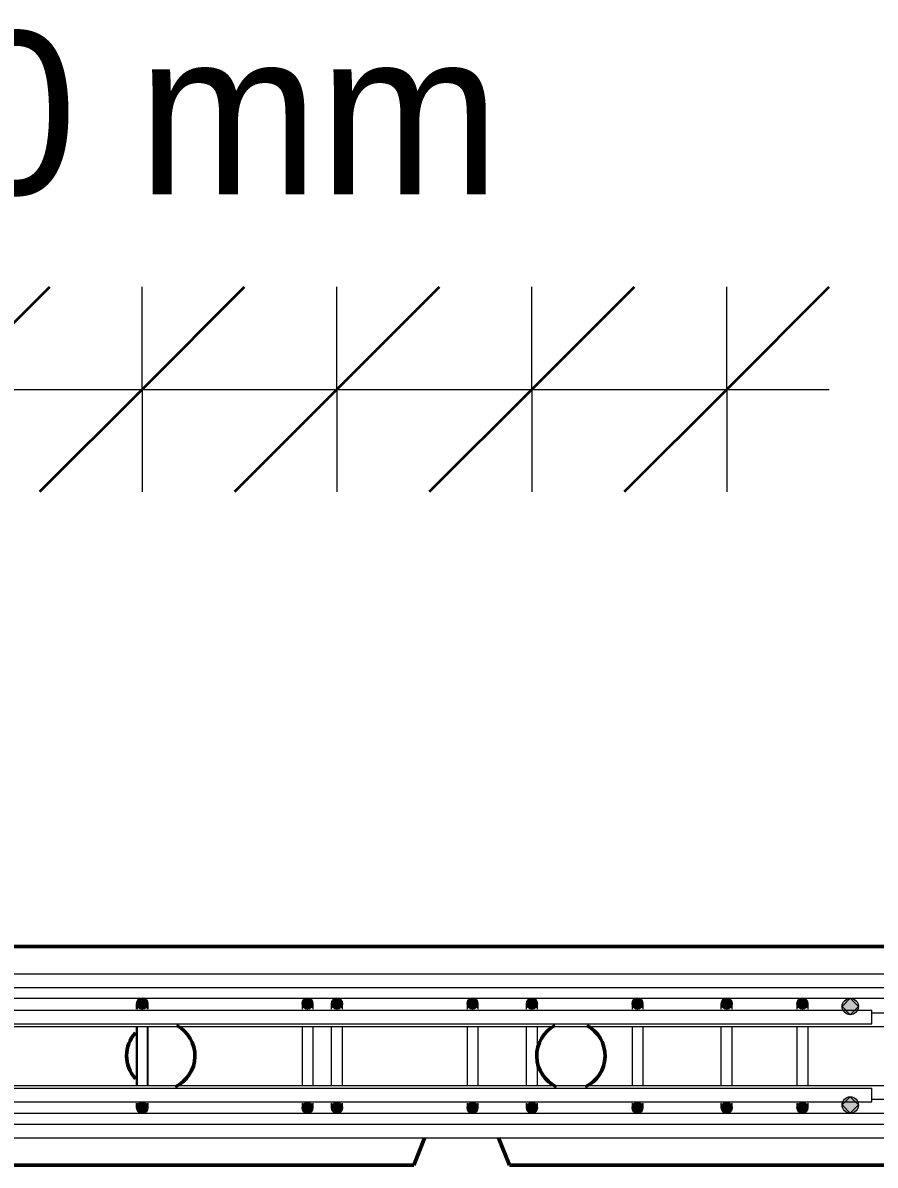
# Model space of a CAD drawing. Header units: millimetres. Extents: x 65464 to 98797, y 2255 to 31386.
# Drawn here: x 84151 to 84774, y 30290 to 31126 of the extents above; entities that cross this region are included whole.
import ezdxf

# ---------------------------------------------------------------- set-up
doc = ezdxf.new("R2010")
doc.units = ezdxf.units.MM
for name, color, linetype, lineweight in [('A-ANNO-DIMS', 211, 'Continuous', 9), ('A-ANNO-DIMS-50', 211, 'Continuous', 9), ('A-WALL', 113, 'Continuous', 25), ('S-RBAR', 171, 'Continuous', 18), ('S-RBAR-IDEN', 171, 'Continuous', 9)]:
    doc.layers.add(name, color=color, linetype=linetype, lineweight=lineweight)
doc.styles.add('Nirmala UI', font='Nirmala.ttf', dxfattribs={"height": 119.0625})
doc.dimstyles.new('Arc_Length_-_2_5mm_Arial_1', dxfattribs={"dimscale": 304.8, "dimtxt": 125.683673, "dimasz": 0.492126, "dimexe": 0.246063, "dimexo": 0.0625, "dimgap": 0.287073, "dimtad": 1, "dimdec": 4, "dimzin": 0, "dimdsep": 46, "dimtxsty": 'Nirmala UI', "dimblk1": 'OBLIQUE', "dimblk2": 'OBLIQUE', "dimsah": 1, "dimcen": 0.09, "dimdle": 0.246063, "dimazin": 0, "dimtfac": 1, "dimtdec": 4, "dimtix": 1, "dimtmove": 0, "dimatfit": 3, "dimfxl": 0.246063, "dimfxlon": 1, "dimtvp": 1, "dimtolj": 1, "dimtzin": 0, "dimarcsym": 2})

# ---------------------------------------------------------------- blocks, each defined once
blk = doc.blocks.new('DIMBLOCK127-Elevation Top2')
at = {"layer": 'A-ANNO-DIMS-50', "lineweight": 35}
for p, q in [((83953.26, 30857.7), (84028.26, 30932.7)), ((84095.8, 30857.7), (84170.8, 30932.7)), ((83953.26, 30857.7), (83878.26, 30782.7)), ((84095.8, 30857.7), (84020.8, 30782.7))]:
    blk.add_line(p, q, dxfattribs=at)
at = {"layer": 'A-ANNO-DIMS-50'}
for p, q in [((83953.26, 30857.7), (83953.26, 30932.7)), ((84095.8, 30857.7), (84095.8, 30932.7)), ((83953.26, 30857.7), (84095.8, 30857.7)), ((83953.26, 30857.7), (83953.26, 30782.7)), ((84095.8, 30857.7), (84095.8, 30782.7))]:
    blk.add_line(p, q, dxfattribs=at)
blk = doc.blocks.new('_Oblique')
at = {"color": 0, "linetype": 'ByBlock', "lineweight": -2}
blk.add_line((-0.5, -0.5), (0.5, 0.5), dxfattribs=at)
blk = doc.blocks.new('DIMBLOCK128-Elevation Top2')
at = {"layer": 'A-ANNO-DIMS-50', "lineweight": 35}
for p, q in [((84095.8, 30857.7), (84170.8, 30932.7)), ((84238.35, 30857.7), (84313.35, 30932.7)), ((84095.8, 30857.7), (84020.8, 30782.7)), ((84238.35, 30857.7), (84163.35, 30782.7))]:
    blk.add_line(p, q, dxfattribs=at)
at = {"layer": 'A-ANNO-DIMS-50'}
for p, q in [((84095.8, 30857.7), (84095.8, 30932.7)), ((84238.35, 30857.7), (84238.35, 30932.7)), ((84095.8, 30857.7), (84238.35, 30857.7)), ((84095.8, 30857.7), (84095.8, 30782.7)), ((84238.35, 30857.7), (84238.35, 30782.7))]:
    blk.add_line(p, q, dxfattribs=at)
blk = doc.blocks.new('DIMBLOCK129-Elevation Top2')
at = {"layer": 'A-ANNO-DIMS-50', "lineweight": 35}
for p, q in [((84238.35, 30857.7), (84313.35, 30932.7)), ((84380.89, 30857.7), (84455.89, 30932.7)), ((84238.35, 30857.7), (84163.35, 30782.7)), ((84380.89, 30857.7), (84305.89, 30782.7))]:
    blk.add_line(p, q, dxfattribs=at)
at = {"layer": 'A-ANNO-DIMS-50'}
for p, q in [((84238.35, 30857.7), (84238.35, 30932.7)), ((84380.89, 30857.7), (84380.89, 30932.7)), ((84238.35, 30857.7), (84380.89, 30857.7)), ((84238.35, 30857.7), (84238.35, 30782.7)), ((84380.89, 30857.7), (84380.89, 30782.7))]:
    blk.add_line(p, q, dxfattribs=at)
blk = doc.blocks.new('DIMBLOCK130-Elevation Top2')
at = {"layer": 'A-ANNO-DIMS-50', "lineweight": 35}
for p, q in [((84380.89, 30857.7), (84455.89, 30932.7)), ((84523.43, 30857.7), (84598.43, 30932.7)), ((84380.89, 30857.7), (84305.89, 30782.7)), ((84523.43, 30857.7), (84448.43, 30782.7))]:
    blk.add_line(p, q, dxfattribs=at)
at = {"layer": 'A-ANNO-DIMS-50'}
for p, q in [((84380.89, 30857.7), (84380.89, 30932.7)), ((84523.43, 30857.7), (84523.43, 30932.7)), ((84380.89, 30857.7), (84523.43, 30857.7)), ((84380.89, 30857.7), (84380.89, 30782.7)), ((84523.43, 30857.7), (84523.43, 30782.7))]:
    blk.add_line(p, q, dxfattribs=at)
blk = doc.blocks.new('DIMBLOCK131-Elevation Top2')
at = {"layer": 'A-ANNO-DIMS-50', "lineweight": 35}
for p, q in [((84523.43, 30857.7), (84598.43, 30932.7)), ((84665.98, 30857.7), (84740.98, 30932.7)), ((84523.43, 30857.7), (84448.43, 30782.7)), ((84665.98, 30857.7), (84590.98, 30782.7))]:
    blk.add_line(p, q, dxfattribs=at)
at = {"layer": 'A-ANNO-DIMS-50'}
for p, q in [((84523.43, 30857.7), (84523.43, 30932.7)), ((84665.98, 30857.7), (84665.98, 30932.7)), ((84523.43, 30857.7), (84740.98, 30857.7)), ((84523.43, 30857.7), (84523.43, 30782.7)), ((84665.98, 30857.7), (84665.98, 30782.7))]:
    blk.add_line(p, q, dxfattribs=at)
blk = doc.blocks.new('DIMBLOCK132-Elevation Top2')
at = {"layer": 'A-ANNO-DIMS-50', "lineweight": 35}
for p, q in [((83098, 30857.7), (83173, 30932.7)), ((83240.55, 30857.7), (83315.55, 30932.7)), ((83383.09, 30857.7), (83458.09, 30932.7)), ((83525.63, 30857.7), (83600.63, 30932.7)), ((83668.17, 30857.7), (83743.17, 30932.7)), ((83810.72, 30857.7), (83885.72, 30932.7)), ((83953.26, 30857.7), (84028.26, 30932.7)), ((84095.8, 30857.7), (84170.8, 30932.7)), ((84238.35, 30857.7), (84313.35, 30932.7)), ((84380.89, 30857.7), (84455.89, 30932.7)), ((84523.43, 30857.7), (84598.43, 30932.7)), ((84665.98, 30857.7), (84740.98, 30932.7)), ((83098, 30857.7), (83023, 30782.7)), ((83240.55, 30857.7), (83165.55, 30782.7)), ((83383.09, 30857.7), (83308.09, 30782.7)), ((83525.63, 30857.7), (83450.63, 30782.7)), ((83668.17, 30857.7), (83593.17, 30782.7)), ((83810.72, 30857.7), (83735.72, 30782.7)), ((83953.26, 30857.7), (83878.26, 30782.7)), ((84095.8, 30857.7), (84020.8, 30782.7)), ((84238.35, 30857.7), (84163.35, 30782.7)), ((84380.89, 30857.7), (84305.89, 30782.7)), ((84523.43, 30857.7), (84448.43, 30782.7)), ((84665.98, 30857.7), (84590.98, 30782.7))]:
    blk.add_line(p, q, dxfattribs=at)
at = {"layer": 'A-ANNO-DIMS-50'}
for p, q in [((83098, 30857.7), (83098, 30932.7)), ((83240.55, 30857.7), (83240.55, 30932.7)), ((83383.09, 30857.7), (83383.09, 30932.7)), ((83525.63, 30857.7), (83525.63, 30932.7)), ((83668.17, 30857.7), (83668.17, 30932.7)), ((83810.72, 30857.7), (83810.72, 30932.7)), ((83953.26, 30857.7), (83953.26, 30932.7)), ((84095.8, 30857.7), (84095.8, 30932.7)), ((84238.35, 30857.7), (84238.35, 30932.7)), ((84380.89, 30857.7), (84380.89, 30932.7)), ((84523.43, 30857.7), (84523.43, 30932.7)), ((84665.98, 30857.7), (84665.98, 30932.7)), ((83023, 30857.7), (84740.98, 30857.7)), ((83023, 30857.7), (83240.55, 30857.7)), ((83098, 30857.7), (83098, 30782.7)), ((83240.55, 30857.7), (83383.09, 30857.7)), ((83240.55, 30857.7), (83240.55, 30782.7)), ((83383.09, 30857.7), (83525.63, 30857.7)), ((83383.09, 30857.7), (83383.09, 30782.7)), ((83525.63, 30857.7), (83668.17, 30857.7)), ((83525.63, 30857.7), (83525.63, 30782.7)), ((83668.17, 30857.7), (83810.72, 30857.7)), ((83668.17, 30857.7), (83668.17, 30782.7)), ((83810.72, 30857.7), (83953.26, 30857.7)), ((83810.72, 30857.7), (83810.72, 30782.7)), ((83953.26, 30857.7), (84095.8, 30857.7)), ((83953.26, 30857.7), (83953.26, 30782.7)), ((84095.8, 30857.7), (84238.35, 30857.7)), ((84095.8, 30857.7), (84095.8, 30782.7)), ((84238.35, 30857.7), (84380.89, 30857.7)), ((84238.35, 30857.7), (84238.35, 30782.7)), ((84380.89, 30857.7), (84523.43, 30857.7)), ((84380.89, 30857.7), (84380.89, 30782.7)), ((84523.43, 30857.7), (84740.98, 30857.7)), ((84523.43, 30857.7), (84523.43, 30782.7)), ((84665.98, 30857.7), (84665.98, 30782.7))]:
    blk.add_line(p, q, dxfattribs=at)
blk = doc.blocks.new('_None')

msp = doc.modelspace()

# ---------------------------------------------------------------- hatches: boundary and pattern name
at = {"layer": 'S-RBAR'}
h = msp.add_hatch(color=256, dxfattribs=at)
edge = h.paths.add_edge_path()
edge.add_arc((84238.34698, 30408.39395), 4, 0, 360)
h = msp.add_hatch(color=256, dxfattribs=at)
edge = h.paths.add_edge_path()
edge.add_arc((84238.34698, 30408.39395), 4, 0, 360)
for points in [[(84238.34698, 30404.39395), (84242.34698, 30408.39395), (84238.34698, 30412.39395), (84234.34698, 30408.39395)], [(84238.34698, 30404.39395), (84242.34698, 30408.39395), (84238.34698, 30412.39395), (84234.34698, 30408.39395)], [(84238.66438, 30404.39395), (84242.66438, 30408.39395), (84238.66438, 30412.39395), (84234.66438, 30408.39395)], [(84238.66438, 30404.39395), (84242.66438, 30408.39395), (84238.66438, 30412.39395), (84234.66438, 30408.39395)], [(84359.33105, 30404.39395), (84363.33105, 30408.39395), (84359.33105, 30412.39395), (84355.33105, 30408.39395)], [(84359.33105, 30404.39395), (84363.33105, 30408.39395), (84359.33105, 30412.39395), (84355.33105, 30408.39395)], [(84380.89004, 30404.39395), (84384.89004, 30408.39395), (84380.89004, 30412.39395), (84376.89004, 30408.39395)], [(84380.89004, 30404.39395), (84384.89004, 30408.39395), (84380.89004, 30412.39395), (84376.89004, 30408.39395)], [(84479.99771, 30404.39395), (84483.99771, 30408.39395), (84479.99771, 30412.39395), (84475.99771, 30408.39395)], [(84479.99771, 30404.39395), (84483.99771, 30408.39395), (84479.99771, 30412.39395), (84475.99771, 30408.39395)], [(84523.43309, 30404.39395), (84527.43309, 30408.39395), (84523.43309, 30412.39395), (84519.43309, 30408.39395)], [(84523.43309, 30404.39395), (84527.43309, 30408.39395), (84523.43309, 30412.39395), (84519.43309, 30408.39395)], [(84600.66438, 30404.39395), (84604.66438, 30408.39395), (84600.66438, 30412.39395), (84596.66438, 30408.39395)], [(84600.66438, 30404.39395), (84604.66438, 30408.39395), (84600.66438, 30412.39395), (84596.66438, 30408.39395)], [(84665.97614, 30404.39395), (84669.97614, 30408.39395), (84665.97614, 30412.39395), (84661.97614, 30408.39395)], [(84665.97614, 30404.39395), (84669.97614, 30408.39395), (84665.97614, 30412.39395), (84661.97614, 30408.39395)], [(84721.33105, 30404.39395), (84725.33105, 30408.39395), (84721.33105, 30412.39395), (84717.33105, 30408.39395)], [(84721.33105, 30404.39395), (84725.33105, 30408.39395), (84721.33105, 30412.39395), (84717.33105, 30408.39395)], [(84756.28471, 30400.39395), (84762.28471, 30406.39395), (84756.28471, 30412.39395), (84750.28471, 30406.39395)], [(84756.28471, 30328.39054), (84762.28471, 30334.39054), (84756.28471, 30340.39054), (84750.28471, 30334.39054)], [(84238.34698, 30328.39395), (84242.34698, 30332.39395), (84238.34698, 30336.39395), (84234.34698, 30332.39395)], [(84238.34698, 30328.39395), (84242.34698, 30332.39395), (84238.34698, 30336.39395), (84234.34698, 30332.39395)], [(84238.66438, 30328.39395), (84242.66438, 30332.39395), (84238.66438, 30336.39395), (84234.66438, 30332.39395)], [(84238.66438, 30328.39395), (84242.66438, 30332.39395), (84238.66438, 30336.39395), (84234.66438, 30332.39395)], [(84359.33105, 30328.39395), (84363.33105, 30332.39395), (84359.33105, 30336.39395), (84355.33105, 30332.39395)], [(84359.33105, 30328.39395), (84363.33105, 30332.39395), (84359.33105, 30336.39395), (84355.33105, 30332.39395)], [(84380.89004, 30328.39395), (84384.89004, 30332.39395), (84380.89004, 30336.39395), (84376.89004, 30332.39395)], [(84380.89004, 30328.39395), (84384.89004, 30332.39395), (84380.89004, 30336.39395), (84376.89004, 30332.39395)], [(84479.99771, 30328.39395), (84483.99771, 30332.39395), (84479.99771, 30336.39395), (84475.99771, 30332.39395)], [(84479.99771, 30328.39395), (84483.99771, 30332.39395), (84479.99771, 30336.39395), (84475.99771, 30332.39395)], [(84523.43309, 30328.39395), (84527.43309, 30332.39395), (84523.43309, 30336.39395), (84519.43309, 30332.39395)], [(84523.43309, 30328.39395), (84527.43309, 30332.39395), (84523.43309, 30336.39395), (84519.43309, 30332.39395)], [(84600.66438, 30328.39395), (84604.66438, 30332.39395), (84600.66438, 30336.39395), (84596.66438, 30332.39395)], [(84600.66438, 30328.39395), (84604.66438, 30332.39395), (84600.66438, 30336.39395), (84596.66438, 30332.39395)], [(84665.97614, 30328.39395), (84669.97614, 30332.39395), (84665.97614, 30336.39395), (84661.97614, 30332.39395)], [(84665.97614, 30328.39395), (84669.97614, 30332.39395), (84665.97614, 30336.39395), (84661.97614, 30332.39395)], [(84721.33105, 30328.39395), (84725.33105, 30332.39395), (84721.33105, 30336.39395), (84717.33105, 30332.39395)], [(84721.33105, 30328.39395), (84725.33105, 30332.39395), (84721.33105, 30336.39395), (84717.33105, 30332.39395)]]:
    msp.add_hatch(color=256, dxfattribs=at).paths.add_polyline_path(points)
h = msp.add_hatch(color=256, dxfattribs=at)
edge = h.paths.add_edge_path()
edge.add_arc((84238.66438, 30408.39395), 4, 0, 360)
h = msp.add_hatch(color=256, dxfattribs=at)
edge = h.paths.add_edge_path()
edge.add_arc((84238.66438, 30408.39395), 4, 0, 360)
h = msp.add_hatch(color=256, dxfattribs=at)
edge = h.paths.add_edge_path()
edge.add_arc((84359.33105, 30408.39395), 4, 0, 360)
h = msp.add_hatch(color=256, dxfattribs=at)
edge = h.paths.add_edge_path()
edge.add_arc((84359.33105, 30408.39395), 4, 0, 360)
h = msp.add_hatch(color=256, dxfattribs=at)
edge = h.paths.add_edge_path()
edge.add_arc((84380.89004, 30408.39395), 4, 0, 360)
h = msp.add_hatch(color=256, dxfattribs=at)
edge = h.paths.add_edge_path()
edge.add_arc((84380.89004, 30408.39395), 4, 0, 360)
h = msp.add_hatch(color=256, dxfattribs=at)
edge = h.paths.add_edge_path()
edge.add_arc((84479.99771, 30408.39395), 4, 0, 360)
h = msp.add_hatch(color=256, dxfattribs=at)
edge = h.paths.add_edge_path()
edge.add_arc((84479.99771, 30408.39395), 4, 0, 360)
h = msp.add_hatch(color=256, dxfattribs=at)
edge = h.paths.add_edge_path()
edge.add_arc((84523.43309, 30408.39395), 4, 0, 360)
h = msp.add_hatch(color=256, dxfattribs=at)
edge = h.paths.add_edge_path()
edge.add_arc((84523.43309, 30408.39395), 4, 0, 360)
h = msp.add_hatch(color=256, dxfattribs=at)
edge = h.paths.add_edge_path()
edge.add_arc((84600.66438, 30408.39395), 4, 0, 360)
h = msp.add_hatch(color=256, dxfattribs=at)
edge = h.paths.add_edge_path()
edge.add_arc((84600.66438, 30408.39395), 4, 0, 360)
h = msp.add_hatch(color=256, dxfattribs=at)
edge = h.paths.add_edge_path()
edge.add_arc((84665.97614, 30408.39395), 4, 0, 360)
h = msp.add_hatch(color=256, dxfattribs=at)
edge = h.paths.add_edge_path()
edge.add_arc((84665.97614, 30408.39395), 4, 0, 360)
h = msp.add_hatch(color=256, dxfattribs=at)
edge = h.paths.add_edge_path()
edge.add_arc((84721.33105, 30408.39395), 4, 0, 360)
h = msp.add_hatch(color=256, dxfattribs=at)
edge = h.paths.add_edge_path()
edge.add_arc((84721.33105, 30408.39395), 4, 0, 360)
h = msp.add_hatch(color=256, dxfattribs=at)
edge = h.paths.add_edge_path()
edge.add_arc((84756.28471, 30406.39395), 6, 0, 360)
h = msp.add_hatch(color=256, dxfattribs=at)
edge = h.paths.add_edge_path()
edge.add_arc((84756.28471, 30334.39054), 6, 0, 360)
h = msp.add_hatch(color=256, dxfattribs=at)
edge = h.paths.add_edge_path()
edge.add_arc((84238.34698, 30332.39395), 4, 0, 360)
h = msp.add_hatch(color=256, dxfattribs=at)
edge = h.paths.add_edge_path()
edge.add_arc((84238.34698, 30332.39395), 4, 0, 360)
h = msp.add_hatch(color=256, dxfattribs=at)
edge = h.paths.add_edge_path()
edge.add_arc((84238.66438, 30332.39395), 4, 0, 360)
h = msp.add_hatch(color=256, dxfattribs=at)
edge = h.paths.add_edge_path()
edge.add_arc((84238.66438, 30332.39395), 4, 0, 360)
h = msp.add_hatch(color=256, dxfattribs=at)
edge = h.paths.add_edge_path()
edge.add_arc((84359.33105, 30332.39395), 4, 0, 360)
h = msp.add_hatch(color=256, dxfattribs=at)
edge = h.paths.add_edge_path()
edge.add_arc((84359.33105, 30332.39395), 4, 0, 360)
h = msp.add_hatch(color=256, dxfattribs=at)
edge = h.paths.add_edge_path()
edge.add_arc((84380.89004, 30332.39395), 4, 0, 360)
h = msp.add_hatch(color=256, dxfattribs=at)
edge = h.paths.add_edge_path()
edge.add_arc((84380.89004, 30332.39395), 4, 0, 360)
h = msp.add_hatch(color=256, dxfattribs=at)
edge = h.paths.add_edge_path()
edge.add_arc((84479.99771, 30332.39395), 4, 0, 360)
h = msp.add_hatch(color=256, dxfattribs=at)
edge = h.paths.add_edge_path()
edge.add_arc((84479.99771, 30332.39395), 4, 0, 360)
h = msp.add_hatch(color=256, dxfattribs=at)
edge = h.paths.add_edge_path()
edge.add_arc((84523.43309, 30332.39395), 4, 0, 360)
h = msp.add_hatch(color=256, dxfattribs=at)
edge = h.paths.add_edge_path()
edge.add_arc((84523.43309, 30332.39395), 4, 0, 360)
h = msp.add_hatch(color=256, dxfattribs=at)
edge = h.paths.add_edge_path()
edge.add_arc((84600.66438, 30332.39395), 4, 0, 360)
h = msp.add_hatch(color=256, dxfattribs=at)
edge = h.paths.add_edge_path()
edge.add_arc((84600.66438, 30332.39395), 4, 0, 360)
h = msp.add_hatch(color=256, dxfattribs=at)
edge = h.paths.add_edge_path()
edge.add_arc((84665.97614, 30332.39395), 4, 0, 360)
h = msp.add_hatch(color=256, dxfattribs=at)
edge = h.paths.add_edge_path()
edge.add_arc((84665.97614, 30332.39395), 4, 0, 360)
h = msp.add_hatch(color=256, dxfattribs=at)
edge = h.paths.add_edge_path()
edge.add_arc((84721.33105, 30332.39395), 4, 0, 360)
h = msp.add_hatch(color=256, dxfattribs=at)
edge = h.paths.add_edge_path()
edge.add_arc((84721.33105, 30332.39395), 4, 0, 360)

# ---------------------------------------------------------------- linework, layer by layer
at = {"layer": 'A-WALL', "lineweight": 50}
for p, q in [((86711.99771, 30450.39395), (82951.99771, 30450.39395)), ((84436.99771, 30290.39395), (84444.88302, 30310.10721)), ((84498.99771, 30310.39395), (84506.99771, 30290.39395)), ((82951.99771, 30290.39395), (84436.99771, 30290.39395)), ((84506.99771, 30290.39395), (86711.99771, 30290.39395))]:
    msp.add_line(p, q, dxfattribs=at)
for centre, start, end in [((84251.99771, 30370.39395), 294.87577254, 62.42117443), ((84551.99771, 30370.39395), 117.57882557, 245.12422746), ((84551.99771, 30370.39395), 294.87577254, 62.42117443), ((84251.99771, 30370.39395), 137.71792228, 222.28207772)]:
    msp.add_arc(centre, 25, start, end, dxfattribs=at)
at = {"layer": 'S-RBAR'}
for p, q in [((83029.99771, 30430.39395), (86633.99771, 30430.39395)), ((83286.99771, 30420.39395), (86315.99771, 30420.39395)), ((83286.99771, 30412.39395), (85021.16366, 30412.39395)), ((84238.34698, 30412.39395), (84234.34698, 30408.39395)), ((84238.34698, 30412.39395), (84234.34698, 30408.39395)), ((84234.34698, 30404.5372), (84234.34698, 30408.39395)), ((84234.34698, 30408.39395), (84238.34698, 30404.39395)), ((84234.34698, 30408.39395), (84238.34698, 30404.39395)), ((84238.66438, 30412.39395), (84234.66438, 30408.39395)), ((84238.66438, 30412.39395), (84234.66438, 30408.39395)), ((84234.66438, 30408.39395), (84234.66438, 30404.5372)), ((84234.66438, 30408.39395), (84238.66438, 30404.39395)), ((84234.66438, 30408.39395), (84238.66438, 30404.39395)), ((84242.34698, 30408.39395), (84238.34698, 30412.39395)), ((84242.34698, 30408.39395), (84238.34698, 30412.39395)), ((84238.34698, 30404.39395), (84242.34698, 30408.39395)), ((84238.34698, 30404.39395), (84242.34698, 30408.39395)), ((84242.66438, 30408.39395), (84238.66438, 30412.39395)), ((84242.66438, 30408.39395), (84238.66438, 30412.39395)), ((84238.66438, 30404.39395), (84242.66438, 30408.39395)), ((84238.66438, 30404.39395), (84242.66438, 30408.39395)), ((84242.34698, 30404.5372), (84242.34698, 30408.39395)), ((84242.66438, 30408.39395), (84242.66438, 30404.5372)), ((84359.33105, 30412.39395), (84355.33105, 30408.39395)), ((84359.33105, 30412.39395), (84355.33105, 30408.39395)), ((84355.33105, 30408.39395), (84355.33105, 30404.5372)), ((84355.33105, 30408.39395), (84359.33105, 30404.39395)), ((84355.33105, 30408.39395), (84359.33105, 30404.39395)), ((84363.33105, 30408.39395), (84359.33105, 30412.39395)), ((84363.33105, 30408.39395), (84359.33105, 30412.39395)), ((84359.33105, 30404.39395), (84363.33105, 30408.39395)), ((84359.33105, 30404.39395), (84363.33105, 30408.39395)), ((84363.33105, 30408.39395), (84363.33105, 30404.5372)), ((84380.89004, 30412.39395), (84376.89004, 30408.39395)), ((84380.89004, 30412.39395), (84376.89004, 30408.39395)), ((84376.89004, 30404.5372), (84376.89004, 30408.39395)), ((84376.89004, 30408.39395), (84380.89004, 30404.39395)), ((84376.89004, 30408.39395), (84380.89004, 30404.39395)), ((84384.89004, 30408.39395), (84380.89004, 30412.39395)), ((84384.89004, 30408.39395), (84380.89004, 30412.39395)), ((84380.89004, 30404.39395), (84384.89004, 30408.39395)), ((84380.89004, 30404.39395), (84384.89004, 30408.39395)), ((84384.89004, 30404.5372), (84384.89004, 30408.39395)), ((84479.99771, 30412.39395), (84475.99771, 30408.39395)), ((84479.99771, 30412.39395), (84475.99771, 30408.39395)), ((84475.99771, 30408.39395), (84475.99771, 30404.5372)), ((84475.99771, 30408.39395), (84479.99771, 30404.39395)), ((84475.99771, 30408.39395), (84479.99771, 30404.39395)), ((84483.99771, 30408.39395), (84479.99771, 30412.39395)), ((84483.99771, 30408.39395), (84479.99771, 30412.39395)), ((84479.99771, 30404.39395), (84483.99771, 30408.39395)), ((84479.99771, 30404.39395), (84483.99771, 30408.39395)), ((84483.99771, 30408.39395), (84483.99771, 30404.5372)), ((84523.43309, 30412.39395), (84519.43309, 30408.39395)), ((84523.43309, 30412.39395), (84519.43309, 30408.39395)), ((84519.43309, 30404.5372), (84519.43309, 30408.39395)), ((84519.43309, 30408.39395), (84523.43309, 30404.39395)), ((84519.43309, 30408.39395), (84523.43309, 30404.39395)), ((84527.43309, 30408.39395), (84523.43309, 30412.39395)), ((84527.43309, 30408.39395), (84523.43309, 30412.39395)), ((84523.43309, 30404.39395), (84527.43309, 30408.39395)), ((84523.43309, 30404.39395), (84527.43309, 30408.39395)), ((84527.43309, 30404.5372), (84527.43309, 30408.39395)), ((84600.66438, 30412.39395), (84596.66438, 30408.39395)), ((84600.66438, 30412.39395), (84596.66438, 30408.39395)), ((84596.66438, 30408.39395), (84596.66438, 30404.5372)), ((84596.66438, 30408.39395), (84600.66438, 30404.39395)), ((84596.66438, 30408.39395), (84600.66438, 30404.39395)), ((84604.66438, 30408.39395), (84600.66438, 30412.39395)), ((84604.66438, 30408.39395), (84600.66438, 30412.39395)), ((84600.66438, 30404.39395), (84604.66438, 30408.39395)), ((84600.66438, 30404.39395), (84604.66438, 30408.39395)), ((84604.66438, 30408.39395), (84604.66438, 30404.5372)), ((84665.97614, 30412.39395), (84661.97614, 30408.39395)), ((84665.97614, 30412.39395), (84661.97614, 30408.39395)), ((84661.97614, 30404.5372), (84661.97614, 30408.39395)), ((84661.97614, 30408.39395), (84665.97614, 30404.39395)), ((84661.97614, 30408.39395), (84665.97614, 30404.39395)), ((84669.97614, 30408.39395), (84665.97614, 30412.39395)), ((84669.97614, 30408.39395), (84665.97614, 30412.39395)), ((84665.97614, 30404.39395), (84669.97614, 30408.39395)), ((84665.97614, 30404.39395), (84669.97614, 30408.39395)), ((84669.97614, 30404.5372), (84669.97614, 30408.39395)), ((84721.33105, 30412.39395), (84717.33105, 30408.39395)), ((84721.33105, 30412.39395), (84717.33105, 30408.39395)), ((84717.33105, 30408.39395), (84717.33105, 30404.5372)), ((84717.33105, 30408.39395), (84721.33105, 30404.39395)), ((84717.33105, 30408.39395), (84721.33105, 30404.39395)), ((84725.33105, 30408.39395), (84721.33105, 30412.39395)), ((84725.33105, 30408.39395), (84721.33105, 30412.39395)), ((84721.33105, 30404.39395), (84725.33105, 30408.39395)), ((84721.33105, 30404.39395), (84725.33105, 30408.39395)), ((84725.33105, 30408.39395), (84725.33105, 30404.5372)), ((84756.28471, 30412.39395), (84750.28471, 30406.39395)), ((84750.28471, 30406.39395), (84756.28471, 30400.39395)), ((84762.28471, 30406.39395), (84756.28471, 30412.39395)), ((84756.28471, 30400.39395), (84762.28471, 30406.39395)), ((82996.84731, 30403.68418), (84771.99771, 30403.68418)), ((84771.99771, 30393.68418), (84771.99771, 30403.68418)), ((84771.99771, 30401.73625), (85021.16366, 30401.73625)), ((82994.99771, 30393.68418), (84771.99771, 30393.68418)), ((82994.99771, 30391.73625), (86291.99771, 30391.73625)), ((84234.34698, 30388.39395), (84234.34698, 30392.08503)), ((84234.66438, 30392.08503), (84234.66438, 30388.39395)), ((84242.34698, 30388.39395), (84242.34698, 30392.08503)), ((84242.66438, 30392.08503), (84242.66438, 30388.39395)), ((84355.33105, 30392.08503), (84355.33105, 30388.39395)), ((84363.33105, 30392.08503), (84363.33105, 30388.39395)), ((84376.89004, 30388.39395), (84376.89004, 30392.08503)), ((84384.89004, 30388.39395), (84384.89004, 30392.08503)), ((84475.99771, 30392.08503), (84475.99771, 30388.39395)), ((84483.99771, 30392.08503), (84483.99771, 30388.39395)), ((84519.43309, 30388.39395), (84519.43309, 30392.08503)), ((84527.43309, 30388.39395), (84527.43309, 30392.08503)), ((84596.66438, 30392.08503), (84596.66438, 30388.39395)), ((84604.66438, 30392.08503), (84604.66438, 30388.39395)), ((84661.97614, 30388.39395), (84661.97614, 30392.08503)), ((84669.97614, 30388.39395), (84669.97614, 30392.08503)), ((84717.33105, 30392.08503), (84717.33105, 30388.39395)), ((84725.33105, 30392.08503), (84725.33105, 30388.39395)), ((84234.34698, 30352.39395), (84234.34698, 30388.39395)), ((84234.66438, 30388.39395), (84234.66438, 30352.39395)), ((84242.34698, 30352.39395), (84242.34698, 30388.39395)), ((84242.66438, 30388.39395), (84242.66438, 30352.39395)), ((84355.33105, 30388.39395), (84355.33105, 30352.39395)), ((84363.33105, 30388.39395), (84363.33105, 30352.39395)), ((84376.89004, 30352.39395), (84376.89004, 30388.39395)), ((84384.89004, 30352.39395), (84384.89004, 30388.39395)), ((84475.99771, 30388.39395), (84475.99771, 30352.39395)), ((84483.99771, 30388.39395), (84483.99771, 30352.39395)), ((84519.43309, 30352.39395), (84519.43309, 30388.39395)), ((84527.43309, 30352.39395), (84527.43309, 30388.39395)), ((84596.66438, 30388.39395), (84596.66438, 30352.39395)), ((84604.66438, 30388.39395), (84604.66438, 30352.39395)), ((84661.97614, 30352.39395), (84661.97614, 30388.39395)), ((84669.97614, 30352.39395), (84669.97614, 30388.39395)), ((84717.33105, 30388.39395), (84717.33105, 30352.39395)), ((84725.33105, 30388.39395), (84725.33105, 30352.39395)), ((82994.99771, 30348.69315), (86291.99771, 30348.69315)), ((84234.34698, 30348.31227), (84234.34698, 30352.39395)), ((84234.66438, 30352.39395), (84234.66438, 30348.31227)), ((84242.34698, 30348.31227), (84242.34698, 30352.39395)), ((84242.66438, 30352.39395), (84242.66438, 30348.31227)), ((84355.33105, 30352.39395), (84355.33105, 30348.31227)), ((84363.33105, 30352.39395), (84363.33105, 30348.31227)), ((84376.89004, 30348.31227), (84376.89004, 30352.39395)), ((84384.89004, 30348.31227), (84384.89004, 30352.39395)), ((84475.99771, 30352.39395), (84475.99771, 30348.31227)), ((84483.99771, 30352.39395), (84483.99771, 30348.31227)), ((84519.43309, 30348.31227), (84519.43309, 30352.39395)), ((84527.43309, 30348.31227), (84527.43309, 30352.39395)), ((84596.66438, 30352.39395), (84596.66438, 30348.31227)), ((84604.66438, 30352.39395), (84604.66438, 30348.31227)), ((84661.97614, 30348.31227), (84661.97614, 30352.39395)), ((84669.97614, 30348.31227), (84669.97614, 30352.39395)), ((84717.33105, 30352.39395), (84717.33105, 30348.31227)), ((84725.33105, 30352.39395), (84725.33105, 30348.31227)), ((82994.99771, 30346.8005), (84771.99771, 30346.8005)), ((84756.28471, 30340.39054), (84750.28471, 30334.39054)), ((84762.28471, 30334.39054), (84756.28471, 30340.39054)), ((84771.99771, 30336.8005), (84771.99771, 30346.8005)), ((84771.99771, 30338.69315), (85021.16366, 30338.69315)), ((82996.97291, 30336.8005), (84771.99771, 30336.8005)), ((84238.34698, 30336.39395), (84234.34698, 30332.39395)), ((84238.34698, 30336.39395), (84234.34698, 30332.39395)), ((84234.34698, 30332.39395), (84234.34698, 30335.78418)), ((84234.34698, 30332.39395), (84238.34698, 30328.39395)), ((84234.34698, 30332.39395), (84238.34698, 30328.39395)), ((84238.66438, 30336.39395), (84234.66438, 30332.39395)), ((84238.66438, 30336.39395), (84234.66438, 30332.39395)), ((84234.66438, 30335.78418), (84234.66438, 30332.39395)), ((84234.66438, 30332.39395), (84238.66438, 30328.39395)), ((84234.66438, 30332.39395), (84238.66438, 30328.39395)), ((84242.34698, 30332.39395), (84238.34698, 30336.39395)), ((84242.34698, 30332.39395), (84238.34698, 30336.39395)), ((84238.34698, 30328.39395), (84242.34698, 30332.39395)), ((84238.34698, 30328.39395), (84242.34698, 30332.39395)), ((84242.66438, 30332.39395), (84238.66438, 30336.39395)), ((84242.66438, 30332.39395), (84238.66438, 30336.39395)), ((84238.66438, 30328.39395), (84242.66438, 30332.39395)), ((84238.66438, 30328.39395), (84242.66438, 30332.39395)), ((84242.34698, 30332.39395), (84242.34698, 30335.78418)), ((84242.66438, 30335.78418), (84242.66438, 30332.39395)), ((84359.33105, 30336.39395), (84355.33105, 30332.39395)), ((84359.33105, 30336.39395), (84355.33105, 30332.39395)), ((84355.33105, 30335.78418), (84355.33105, 30332.39395)), ((84355.33105, 30332.39395), (84359.33105, 30328.39395)), ((84355.33105, 30332.39395), (84359.33105, 30328.39395)), ((84363.33105, 30332.39395), (84359.33105, 30336.39395)), ((84363.33105, 30332.39395), (84359.33105, 30336.39395)), ((84359.33105, 30328.39395), (84363.33105, 30332.39395)), ((84359.33105, 30328.39395), (84363.33105, 30332.39395)), ((84363.33105, 30335.78418), (84363.33105, 30332.39395)), ((84380.89004, 30336.39395), (84376.89004, 30332.39395)), ((84380.89004, 30336.39395), (84376.89004, 30332.39395)), ((84376.89004, 30332.39395), (84376.89004, 30335.78418)), ((84376.89004, 30332.39395), (84380.89004, 30328.39395)), ((84376.89004, 30332.39395), (84380.89004, 30328.39395)), ((84384.89004, 30332.39395), (84380.89004, 30336.39395)), ((84384.89004, 30332.39395), (84380.89004, 30336.39395)), ((84380.89004, 30328.39395), (84384.89004, 30332.39395)), ((84380.89004, 30328.39395), (84384.89004, 30332.39395)), ((84384.89004, 30332.39395), (84384.89004, 30335.78418)), ((84479.99771, 30336.39395), (84475.99771, 30332.39395)), ((84479.99771, 30336.39395), (84475.99771, 30332.39395)), ((84475.99771, 30335.78418), (84475.99771, 30332.39395)), ((84475.99771, 30332.39395), (84479.99771, 30328.39395)), ((84475.99771, 30332.39395), (84479.99771, 30328.39395)), ((84483.99771, 30332.39395), (84479.99771, 30336.39395)), ((84483.99771, 30332.39395), (84479.99771, 30336.39395)), ((84479.99771, 30328.39395), (84483.99771, 30332.39395)), ((84479.99771, 30328.39395), (84483.99771, 30332.39395)), ((84483.99771, 30335.78418), (84483.99771, 30332.39395)), ((84523.43309, 30336.39395), (84519.43309, 30332.39395)), ((84523.43309, 30336.39395), (84519.43309, 30332.39395)), ((84519.43309, 30332.39395), (84519.43309, 30335.78418)), ((84519.43309, 30332.39395), (84523.43309, 30328.39395)), ((84519.43309, 30332.39395), (84523.43309, 30328.39395)), ((84527.43309, 30332.39395), (84523.43309, 30336.39395)), ((84527.43309, 30332.39395), (84523.43309, 30336.39395)), ((84523.43309, 30328.39395), (84527.43309, 30332.39395)), ((84523.43309, 30328.39395), (84527.43309, 30332.39395)), ((84527.43309, 30332.39395), (84527.43309, 30335.78418)), ((84600.66438, 30336.39395), (84596.66438, 30332.39395)), ((84600.66438, 30336.39395), (84596.66438, 30332.39395)), ((84596.66438, 30335.78418), (84596.66438, 30332.39395)), ((84596.66438, 30332.39395), (84600.66438, 30328.39395)), ((84596.66438, 30332.39395), (84600.66438, 30328.39395)), ((84604.66438, 30332.39395), (84600.66438, 30336.39395)), ((84604.66438, 30332.39395), (84600.66438, 30336.39395)), ((84600.66438, 30328.39395), (84604.66438, 30332.39395)), ((84600.66438, 30328.39395), (84604.66438, 30332.39395)), ((84604.66438, 30335.78418), (84604.66438, 30332.39395)), ((84665.97614, 30336.39395), (84661.97614, 30332.39395)), ((84665.97614, 30336.39395), (84661.97614, 30332.39395)), ((84661.97614, 30332.39395), (84661.97614, 30335.78418)), ((84661.97614, 30332.39395), (84665.97614, 30328.39395)), ((84661.97614, 30332.39395), (84665.97614, 30328.39395)), ((84669.97614, 30332.39395), (84665.97614, 30336.39395)), ((84669.97614, 30332.39395), (84665.97614, 30336.39395)), ((84665.97614, 30328.39395), (84669.97614, 30332.39395)), ((84665.97614, 30328.39395), (84669.97614, 30332.39395)), ((84669.97614, 30332.39395), (84669.97614, 30335.78418)), ((84721.33105, 30336.39395), (84717.33105, 30332.39395)), ((84721.33105, 30336.39395), (84717.33105, 30332.39395)), ((84717.33105, 30335.78418), (84717.33105, 30332.39395)), ((84717.33105, 30332.39395), (84721.33105, 30328.39395)), ((84717.33105, 30332.39395), (84721.33105, 30328.39395)), ((84725.33105, 30332.39395), (84721.33105, 30336.39395)), ((84725.33105, 30332.39395), (84721.33105, 30336.39395)), ((84721.33105, 30328.39395), (84725.33105, 30332.39395)), ((84721.33105, 30328.39395), (84725.33105, 30332.39395)), ((84725.33105, 30335.78418), (84725.33105, 30332.39395)), ((84750.28471, 30334.39054), (84756.28471, 30328.39054)), ((84756.28471, 30328.39054), (84762.28471, 30334.39054)), ((83286.99771, 30328.39395), (85021.16366, 30328.39395)), ((83286.99771, 30320.39395), (86181.99771, 30320.39395)), ((83029.99771, 30310.39395), (86633.99771, 30310.39395))]:
    msp.add_line(p, q, dxfattribs=at)
for centre, radius in [((84238.34698, 30408.39395), 4), ((84238.34698, 30408.39395), 4), ((84238.66438, 30408.39395), 4), ((84238.66438, 30408.39395), 4), ((84359.33105, 30408.39395), 4), ((84359.33105, 30408.39395), 4), ((84380.89004, 30408.39395), 4), ((84380.89004, 30408.39395), 4), ((84479.99771, 30408.39395), 4), ((84479.99771, 30408.39395), 4), ((84523.43309, 30408.39395), 4), ((84523.43309, 30408.39395), 4), ((84600.66438, 30408.39395), 4), ((84600.66438, 30408.39395), 4), ((84665.97614, 30408.39395), 4), ((84665.97614, 30408.39395), 4), ((84721.33105, 30408.39395), 4), ((84721.33105, 30408.39395), 4), ((84756.28471, 30406.39395), 6), ((84756.28471, 30334.39054), 6), ((84238.34698, 30332.39395), 4), ((84238.34698, 30332.39395), 4), ((84238.66438, 30332.39395), 4), ((84238.66438, 30332.39395), 4), ((84359.33105, 30332.39395), 4), ((84359.33105, 30332.39395), 4), ((84380.89004, 30332.39395), 4), ((84380.89004, 30332.39395), 4), ((84479.99771, 30332.39395), 4), ((84479.99771, 30332.39395), 4), ((84523.43309, 30332.39395), 4), ((84523.43309, 30332.39395), 4), ((84600.66438, 30332.39395), 4), ((84600.66438, 30332.39395), 4), ((84665.97614, 30332.39395), 4), ((84665.97614, 30332.39395), 4), ((84721.33105, 30332.39395), 4), ((84721.33105, 30332.39395), 4)]:
    msp.add_circle(centre, radius, dxfattribs=at)
for centre, start, end in [((84238.34698, 30408.39395), 0, 180), ((84238.66438, 30408.39395), 0, 180), ((84359.33105, 30408.39395), 0, 180), ((84380.89004, 30408.39395), 0, 180), ((84479.99771, 30408.39395), 0, 180), ((84523.43309, 30408.39395), 0, 180), ((84600.66438, 30408.39395), 0, 180), ((84665.97614, 30408.39395), 0, 180), ((84721.33105, 30408.39395), 0, 180), ((84238.34698, 30332.39395), 180, 0), ((84238.66438, 30332.39395), 180, 0), ((84359.33105, 30332.39395), 180, 0), ((84380.89004, 30332.39395), 180, 0), ((84479.99771, 30332.39395), 180, 0), ((84523.43309, 30332.39395), 180, 0), ((84600.66438, 30332.39395), 180, 0), ((84665.97614, 30332.39395), 180, 0), ((84721.33105, 30332.39395), 180, 0)]:
    msp.add_arc(centre, 4, start, end, dxfattribs=at)

# ---------------------------------------------------------------- texts
at = {"layer": 'S-RBAR-IDEN', "insert": (83046.84199, 31119.36682), "char_height": 119.0625, "width": 1787.763125, "attachment_point": 1, "style": 'Nirmala UI'}
msp.add_mtext('T8 UBAR @150 mm', dxfattribs=at)

# ---------------------------------------------------------------- dimensions: what is measured, and where the dimension line sits
at = {"layer": 'A-ANNO-DIMS'}
for base, p1, p2, text, override, picture, middle in [((84665.97614, 30857.70121), (83098.00255, 30782.70121), (84665.97614, 30782.70121), '1568', {"dimpost": '<>', "dimblk1": 'None', "dimblk2": 'None', "dimsah": 1, "dimfxl": 1567.97359}, 'DIMBLOCK132-Elevation Top2', (83881.98935, 31007.09876)), ((84095.80393, 30857.70121), (83953.26088, 30782.70121), (84095.80393, 30782.70121), ' ', {"dimpost": '<>', "dimfxl": 142.543054}, 'DIMBLOCK127-Elevation Top2', (84024.5324, 30857.70121)), ((84238.34698, 30857.70121), (84095.80393, 30782.70121), (84238.34698, 30782.70121), ' ', {"dimpost": '<>', "dimfxl": 142.543054}, 'DIMBLOCK128-Elevation Top2', (84167.07546, 30857.70121)), ((84380.89004, 30857.70121), (84238.34698, 30782.70121), (84380.89004, 30782.70121), ' ', {"dimpost": '<>', "dimfxl": 142.543054}, 'DIMBLOCK129-Elevation Top2', (84309.61851, 30857.70121)), ((84523.43309, 30857.70121), (84380.89004, 30782.70121), (84523.43309, 30782.70121), ' ', {"dimpost": '<>', "dimfxl": 142.543054}, 'DIMBLOCK130-Elevation Top2', (84452.16156, 30857.70121)), ((84665.97614, 30857.70121), (84523.43309, 30782.70121), (84665.97614, 30782.70121), ' ', {"dimpost": '<>', "dimfxl": 142.543054}, 'DIMBLOCK131-Elevation Top2', (84594.70462, 30857.70121))]:
    dim = msp.add_linear_dim(base=base, p1=p1, p2=p2, text=text, dimstyle='Arc_Length_-_2_5mm_Arial_1', override=override, dxfattribs=at)
    dim.commit()
    dim.dimension.update_dxf_attribs({"geometry": picture, "text_midpoint": middle})

doc.saveas('drawing.dxf')
